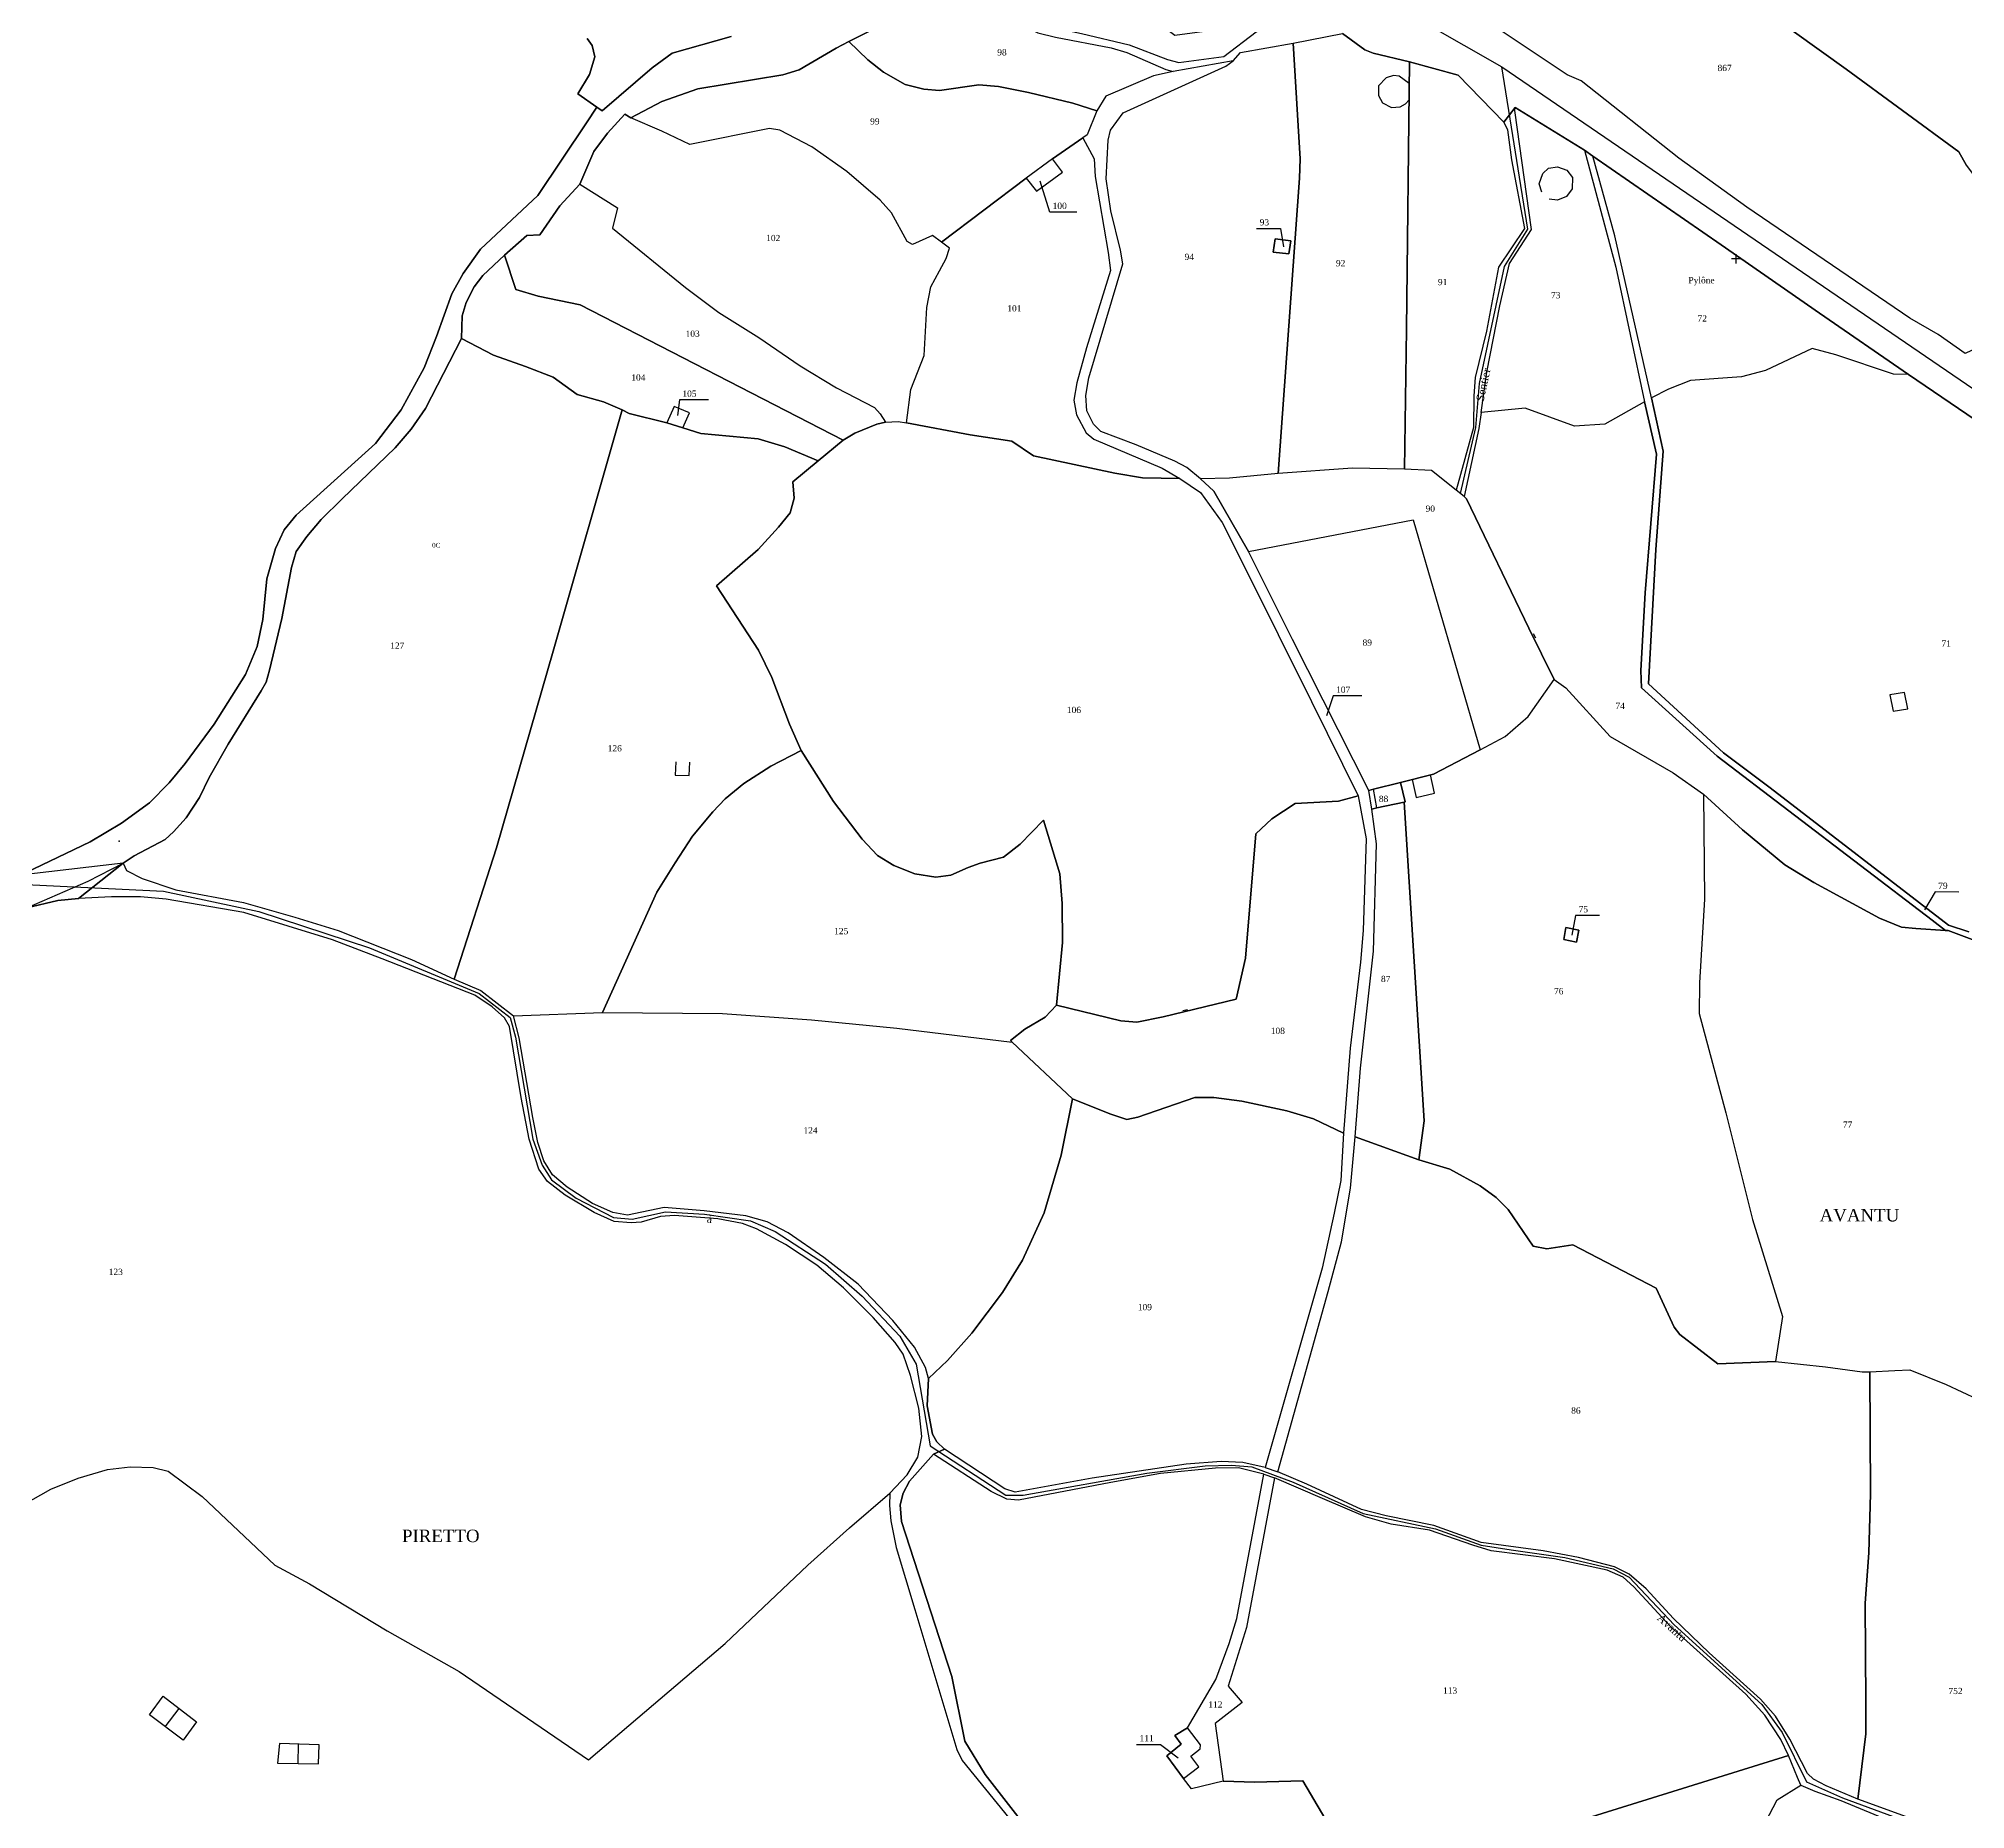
# Model space of a CAD drawing. Extents: x 1208104 to 1212743, y 6150498 to 6153217.
# Drawn here: x 1209942 to 1210559, y 6151992 to 6152559 of the extents above; entities that cross this region are included whole.
import ezdxf

# ---------------------------------------------------------------- set-up
doc = ezdxf.new("R2010")
doc.units = 0
doc.linetypes.add('CONTINU', pattern=[0])
doc.layers.get('0').update_dxf_attribs({"linetype": 'CONTINU'})
for name, color, linetype in [('1FLECHEFL', 7, 'CONTINU'), ('1LIEUDIT', 7, 'CONTINU'), ('1PARCELLE', 7, 'CONTINU'), ('1TRONFLUV', 7, 'CONTINU'), ('1TROUPARCELLE', 7, 'CONTINU'), ('1ZONCOMM', 7, 'CONTINU'), ('3BATIDUR', 7, 'CONTINU'), ('3CALVAIRE', 7, 'CONTINU'), ('3CALVAIRETEX', 7, 'CONTINU'), ('3FISCLINE', 7, 'CONTINUOUS'), ('3FLECHEPAR', 7, 'CONTINU'), ('3LIEUDITTEX', 7, 'CONTINU'), ('3MURNONMI', 7, 'CONTINU'), ('3PARCELLETEX', 7, 'CONTINU'), ('3PONT', 7, 'CONTINU'), ('3ZONCOMMTEX', 7, 'CONTINU')]:
    doc.layers.add(name, color=color, linetype=linetype)
doc.styles.get("Standard").update_dxf_attribs({"font": 'Times New Roman'})

# ---------------------------------------------------------------- blocks, each defined once
blk = doc.blocks.new('FLECHRU1')
blk.add_point((0, 0))
blk = doc.blocks.new('MURNOMI')
blk.add_line((-0.75, 0.5), (0.75, 0.5))
blk = doc.blocks.new('DETATOPO')
for points in [[(-1.5, 0), (1.5, 0)], [(0, -1.5), (0, 1.5)]]:
    blk.add_lwpolyline(points)

msp = doc.modelspace()

# ---------------------------------------------------------------- linework, layer by layer
at = {"layer": '1LIEUDIT'}
for points in [[(1210209.66, 6152562.46), (1210201.34, 6152558.36), (1210197.26, 6152556.22), (1210185.44, 6152549.29), (1210180.18, 6152547.71), (1210153.02, 6152543.15), (1210141.45, 6152539.1), (1210131.55, 6152533.85), (1210129.63, 6152535.05), (1210124.11, 6152528.98), (1210119.72, 6152523.08), (1210115.23, 6152512.62), (1210108.82, 6152505.67), (1210102.37, 6152496.41), (1210098.29, 6152496.24), (1210091.14, 6152489.86), (1210084.11, 6152483.36), (1210081.38, 6152479.8), (1210078.86, 6152474.77), (1210077.52, 6152470.46), (1210077.27, 6152463.26), (1210065.76, 6152440.81), (1210061.18, 6152434.22), (1210056.08, 6152428.22), (1210039.13, 6152411.83), (1210032.34, 6152405.21), (1210027.77, 6152399.84), (1210024.36, 6152394.98), (1210022.91, 6152389.89), (1210019.8, 6152373.49), (1210015.84, 6152357), (1210014.79, 6152353.2), (1210013.18, 6152350.36), (1210002.57, 6152333.26), (1209996.49, 6152322.59), (1209993.4, 6152316.19), (1209989.22, 6152309.69), (1209985.12, 6152305.22), (1209982.43, 6152302.76), (1209972.49, 6152297.48), (1209968.96, 6152295.23), (1209968.96, 6152295.23), (1209954.74, 6152283.82), (1209948.12, 6152283.21), (1209938.2, 6152280.83)], [(1210255.4, 6151989.87), (1210244.99, 6152003.36), (1210238.51, 6152014.04), (1210234.29, 6152034.71), (1210218.16, 6152084.32), (1210217.78, 6152089.64), (1210218.76, 6152093.47), (1210220.77, 6152097.3), (1210228.49, 6152105.96), (1210232, 6152107.51), (1210229.47, 6152109.86), (1210228.16, 6152112.31), (1210226.41, 6152121.44), (1210226.89, 6152130.1), (1210232.97, 6152135.95), (1210240.66, 6152144.63), (1210250.54, 6152157.68), (1210256.96, 6152168.09), (1210263.84, 6152183.22), (1210269.3, 6152201.64), (1210272.89, 6152219.71), (1210253.63, 6152237.89), (1210253.13, 6152238.35), (1210257.65, 6152242.07), (1210264.18, 6152245.84), (1210267.82, 6152249.67), (1210269.69, 6152269.8), (1210269.68, 6152282.31), (1210268.86, 6152291.72), (1210263.7, 6152308.92), (1210256.21, 6152301.22), (1210250.8, 6152297.07), (1210243.34, 6152295.15), (1210239.55, 6152293.8), (1210233.98, 6152291.32), (1210229.22, 6152290.66), (1210222.46, 6152291.78), (1210215.76, 6152294.42), (1210210.47, 6152297.59), (1210205.61, 6152302.87), (1210196.41, 6152314.95), (1210186.05, 6152331.31), (1210182.32, 6152339.73), (1210176.73, 6152354.65), (1210172.44, 6152363.42), (1210158.96, 6152383.98), (1210172.34, 6152395.69), (1210178.85, 6152402.75), (1210182.58, 6152407.37), (1210183.85, 6152412.13), (1210183.41, 6152417.28), (1210191.52, 6152424.01), (1210180.84, 6152428.54), (1210172.28, 6152431.04), (1210153.96, 6152432.75), (1210148.2, 6152434.56), (1210143.04, 6152436.2), (1210130.97, 6152439.15), (1210128.8, 6152440.34), (1210122.78, 6152442.94), (1210114.39, 6152445.31), (1210106.71, 6152450.82), (1210097.78, 6152454.2), (1210087.58, 6152457.85), (1210077.27, 6152463.26), (1210077.52, 6152470.46), (1210078.86, 6152474.77), (1210081.38, 6152479.8), (1210084.11, 6152483.36), (1210091.14, 6152489.86), (1210098.29, 6152496.24), (1210102.37, 6152496.41), (1210108.82, 6152505.67), (1210115.23, 6152512.62), (1210119.72, 6152523.08), (1210124.11, 6152528.98), (1210129.63, 6152535.05), (1210131.55, 6152533.85), (1210141.45, 6152539.1), (1210153.02, 6152543.15), (1210180.18, 6152547.71), (1210185.44, 6152549.29), (1210197.26, 6152556.22), (1210201.34, 6152558.36), (1210209.66, 6152562.46)], [(1210596.65, 6152413.62), (1210540.65, 6152451.69), (1210512.11, 6152471.28), (1210480.65, 6152493.21), (1210439.54, 6152521.58), (1210436.83, 6152523.48), (1210414.69, 6152537.16), (1210410.99, 6152532.5), (1210396.37, 6152547.57), (1210380.85, 6152551.85), (1210369.18, 6152554.57), (1210366.51, 6152555.67), (1210359.39, 6152560.9)], [(1210359.39, 6152560.9), (1210366.51, 6152555.67), (1210369.18, 6152554.57), (1210380.85, 6152551.85), (1210396.37, 6152547.57), (1210410.99, 6152532.5), (1210414.69, 6152537.16), (1210436.83, 6152523.48), (1210439.54, 6152521.58), (1210480.65, 6152493.21), (1210512.11, 6152471.28), (1210540.65, 6152451.69), (1210596.65, 6152413.62)], [(1209938.2, 6152280.83), (1209948.12, 6152283.21), (1209954.74, 6152283.82), (1209968.96, 6152295.23), (1209972.49, 6152297.48), (1209982.43, 6152302.76), (1209985.12, 6152305.22), (1209989.22, 6152309.69), (1209993.4, 6152316.19), (1209996.49, 6152322.59), (1210002.57, 6152333.26), (1210013.18, 6152350.36), (1210014.79, 6152353.2), (1210015.84, 6152357), (1210019.8, 6152373.49), (1210022.91, 6152389.89), (1210024.36, 6152394.98), (1210027.77, 6152399.84), (1210032.34, 6152405.21), (1210039.13, 6152411.83), (1210056.08, 6152428.22), (1210061.18, 6152434.22), (1210065.76, 6152440.81), (1210077.27, 6152463.26), (1210087.58, 6152457.85), (1210097.78, 6152454.2), (1210106.71, 6152450.82), (1210114.39, 6152445.31), (1210122.78, 6152442.94), (1210128.8, 6152440.34), (1210130.97, 6152439.15), (1210143.04, 6152436.2), (1210148.2, 6152434.56), (1210153.96, 6152432.75), (1210172.28, 6152431.04), (1210180.84, 6152428.54), (1210191.52, 6152424.01), (1210183.41, 6152417.28), (1210183.85, 6152412.13), (1210182.58, 6152407.37), (1210178.85, 6152402.75), (1210172.34, 6152395.69), (1210158.96, 6152383.98), (1210172.44, 6152363.42), (1210176.73, 6152354.65), (1210182.32, 6152339.73), (1210186.05, 6152331.31), (1210196.41, 6152314.95), (1210205.61, 6152302.87), (1210210.47, 6152297.59), (1210215.76, 6152294.42), (1210222.46, 6152291.78), (1210229.22, 6152290.66), (1210233.98, 6152291.32), (1210239.55, 6152293.8), (1210243.34, 6152295.15), (1210250.8, 6152297.07), (1210256.21, 6152301.22), (1210263.7, 6152308.92), (1210268.86, 6152291.72), (1210269.68, 6152282.31), (1210269.69, 6152269.8), (1210267.82, 6152249.67), (1210264.18, 6152245.84), (1210257.65, 6152242.07), (1210253.13, 6152238.35), (1210253.63, 6152237.89), (1210272.89, 6152219.71), (1210269.3, 6152201.64), (1210263.84, 6152183.22), (1210256.96, 6152168.09), (1210250.54, 6152157.68), (1210240.66, 6152144.63), (1210232.97, 6152135.95), (1210226.89, 6152130.1), (1210226.41, 6152121.44), (1210228.16, 6152112.31), (1210229.47, 6152109.86), (1210232, 6152107.51), (1210232, 6152107.51), (1210228.49, 6152105.96), (1210220.77, 6152097.3), (1210218.76, 6152093.47), (1210217.78, 6152089.64), (1210218.16, 6152084.32), (1210234.29, 6152034.71), (1210238.51, 6152014.04), (1210244.99, 6152003.36), (1210255.4, 6151989.87)]]:
    msp.add_lwpolyline(points, dxfattribs=at)
at = {"layer": '1PARCELLE'}
for points in [[(1210453.71, 6152597.52), (1210520.63, 6152549.52), (1210556.75, 6152523.01), (1210559.2, 6152518.6), (1210564.48, 6152511.52), (1210573.85, 6152501.78), (1210575.26, 6152498.14), (1210585.38, 6152468.83), (1210566.96, 6152461.25), (1210560.79, 6152459.4), (1210558.75, 6152458.37), (1210550.07, 6152464.52), (1210541.08, 6152469.75), (1210488.87, 6152505.29), (1210467.11, 6152521.02), (1210435.79, 6152545.71), (1210431.35, 6152547.7), (1210406.31, 6152564.32)], [(1210559.2, 6152518.6), (1210556.75, 6152523.01), (1210520.63, 6152549.52), (1210453.71, 6152597.52)], [(1210117.57, 6152559.31), (1210119.15, 6152557.09), (1210119.96, 6152553.46), (1210118.35, 6152547.74), (1210114.55, 6152541.6), (1210120.66, 6152537.34), (1210117.39, 6152532.32), (1210101.76, 6152509.06), (1210083.42, 6152491.81), (1210077.84, 6152484.01), (1210074.19, 6152477.54), (1210069.36, 6152463.9), (1210065.37, 6152453.82), (1210058, 6152440.39), (1210049.83, 6152429.56), (1210024.37, 6152406.59), (1210020.55, 6152401.94), (1210017.73, 6152395.95), (1210014.96, 6152386.25), (1210013.68, 6152373.25), (1210011.86, 6152364.53), (1210008.12, 6152355.57), (1209998.09, 6152339.66), (1209988.9, 6152327.1), (1209983.71, 6152320.92), (1209977.43, 6152314.46), (1209968.43, 6152308.02), (1209958.4, 6152302.03), (1209937.69, 6152292.04)], [(1210163.61, 6152559.93), (1210144.76, 6152554.61), (1210138.37, 6152549.9), (1210122.31, 6152536.15), (1210120.66, 6152537.34), (1210120.66, 6152537.34), (1210114.55, 6152541.6), (1210118.35, 6152547.74), (1210119.96, 6152553.46), (1210119.15, 6152557.09), (1210117.57, 6152559.31)], [(1210559.92, 6152273.23), (1210553.4, 6152275.34), (1210496.35, 6152319.28), (1210481.35, 6152330.53), (1210457.34, 6152352.6), (1210459.74, 6152395.68), (1210462.1, 6152427.1), (1210458.34, 6152444.25), (1210446.63, 6152496.08), (1210439.54, 6152521.58), (1210436.83, 6152523.48), (1210446.87, 6152486.02), (1210456.06, 6152442.98), (1210456.06, 6152442.98), (1210459.87, 6152426.15), (1210456.28, 6152381.71), (1210454.86, 6152356.89), (1210455.14, 6152351.29), (1210479.33, 6152329.42), (1210548.14, 6152276.89), (1210552.43, 6152273.67), (1210553.33, 6152273.62), (1210563.59, 6152269.82)], [(1210596.65, 6152413.62), (1210540.65, 6152451.69), (1210535.81, 6152451.84), (1210517.35, 6152458), (1210509.75, 6152460), (1210494.79, 6152453.01), (1210487.16, 6152450.94), (1210470.77, 6152449.79), (1210463.81, 6152446.97), (1210458.34, 6152444.25), (1210462.1, 6152427.1), (1210459.74, 6152395.68), (1210457.34, 6152352.6), (1210481.35, 6152330.53), (1210496.35, 6152319.28), (1210553.4, 6152275.34), (1210559.92, 6152273.23)], [(1210563.59, 6152269.82), (1210553.33, 6152273.62), (1210552.43, 6152273.67), (1210542.92, 6152274.22), (1210538.37, 6152274.68), (1210531.36, 6152277.61), (1210510.27, 6152288.96), (1210500.98, 6152294.69), (1210487.42, 6152305.86), (1210474.95, 6152317.32), (1210474.95, 6152317.32), (1210475.32, 6152283.62), (1210473.72, 6152256.85), (1210473.53, 6152246.99), (1210482.16, 6152215.18), (1210490.63, 6152181.03), (1210500.24, 6152149.95), (1210497.98, 6152135.6), (1210514.05, 6152133.92), (1210525.78, 6152132.27), (1210528.24, 6152132.29), (1210536.19, 6152132.66), (1210540.99, 6152132.87), (1210552.62, 6152128.18), (1210567.66, 6152121.15)], [(1209919.12, 6152079.66), (1209945.88, 6152094.71), (1209954.59, 6152098.23), (1209963.94, 6152100.97), (1209971.19, 6152101.81), (1209978.57, 6152101.63), (1209983.37, 6152100.41), (1209994.26, 6152092.37), (1210017.54, 6152070.35), (1210028.65, 6152064.38), (1210053.53, 6152049.33), (1210076.55, 6152036.34), (1210118.02, 6152008.04), (1210161.69, 6152045.27), (1210188.18, 6152070.38), (1210201.5, 6152082.33), (1210214.47, 6152093.38), (1210219.98, 6152099.34), (1210223.42, 6152104.9), (1210224.69, 6152111.58), (1210223.72, 6152120.62), (1210221.12, 6152131.07), (1210218.68, 6152137.95), (1210216.21, 6152141.72), (1210209.17, 6152149.63), (1210199.57, 6152159.2), (1210191.09, 6152166.48), (1210181.08, 6152173.1), (1210171.78, 6152178.12), (1210167.26, 6152179.77), (1210159.41, 6152181.23), (1210145.54, 6152182.31), (1210141.08, 6152182.06), (1210134.83, 6152180.25), (1210131.65, 6152179.95), (1210126.24, 6152180.41), (1210119.78, 6152183.32), (1210110.56, 6152188.81), (1210104.83, 6152193.25), (1210102.04, 6152197.16), (1210098.95, 6152206.76), (1210096.43, 6152220.14), (1210092.69, 6152242.84), (1210091.04, 6152245.64), (1210087.13, 6152249.14), (1210081.59, 6152252.91), (1210051.92, 6152264.57), (1210036.01, 6152270.66), (1210007.58, 6152279.39), (1209982.78, 6152283.67), (1209974.51, 6152284.42), (1209965.29, 6152284.4), (1209954.74, 6152283.82), (1209948.12, 6152283.21), (1209938.2, 6152280.83)], [(1209919.12, 6152079.66), (1209945.88, 6152094.71), (1209954.59, 6152098.23), (1209963.94, 6152100.97), (1209971.19, 6152101.81), (1209978.57, 6152101.63), (1209983.37, 6152100.41), (1209994.26, 6152092.37), (1210017.54, 6152070.35), (1210028.65, 6152064.38), (1210053.53, 6152049.33), (1210076.55, 6152036.34), (1210118.02, 6152008.04), (1210161.69, 6152045.27), (1210188.18, 6152070.38), (1210201.5, 6152082.33), (1210214.47, 6152093.38), (1210214.35, 6152089.51), (1210214.8, 6152084.58), (1210216.5, 6152075.97), (1210222.48, 6152056.16), (1210235.95, 6152011.35), (1210237.62, 6152007.78), (1210267.51, 6151971.05)], [(1210366.74, 6151967.26), (1210346.65, 6152001.32), (1210331.32, 6152000.82), (1210321.21, 6152001.19), (1210311.03, 6151998.71), (1210308.53, 6152002.01), (1210303.18, 6152009.29), (1210307.77, 6152013.02), (1210305.75, 6152015.8), (1210309.8, 6152018.31), (1210318.79, 6152033.7), (1210323.09, 6152045.22), (1210325.6, 6152053.23), (1210334.24, 6152099.46), (1210326.08, 6152101.51), (1210318.7, 6152101.39), (1210301.07, 6152099.72), (1210285.21, 6152096.82), (1210255.68, 6152091.14), (1210251.94, 6152091.46), (1210246.92, 6152093.92), (1210228.49, 6152105.96), (1210220.77, 6152097.3), (1210218.76, 6152093.47), (1210217.78, 6152089.64), (1210218.16, 6152084.32), (1210234.29, 6152034.71), (1210238.51, 6152014.04), (1210244.99, 6152003.36), (1210255.4, 6151989.87)], [(1210489.83, 6151978.41), (1210498.6, 6151995.18), (1210506.18, 6151999.88), (1210510.61, 6151997.93), (1210518.89, 6151995.04), (1210540.02, 6151986.19)]]:
    msp.add_lwpolyline(points, dxfattribs=at)
for points in [[(1210343.08, 6152565.3), (1210305.75, 6152560.21), (1210271.35, 6152586.25), (1210247.49, 6152575.42), (1210245.38, 6152575.53), (1210243.75, 6152572.73), (1210255, 6152566.5), (1210261.39, 6152563.97), (1210275.85, 6152560.94), (1210291.1, 6152557.22), (1210303.35, 6152552.55), (1210307.02, 6152551.59), (1210321.39, 6152553.51), (1210331.77, 6152561.4), (1210343.08, 6152565.3)], [(1210305.12, 6152548.71), (1210298.84, 6152547.34), (1210283.66, 6152540.79), (1210280.72, 6152536.18), (1210273.05, 6152538.61), (1210258.89, 6152542.04), (1210249.28, 6152543.93), (1210242.96, 6152544.47), (1210230.39, 6152542.64), (1210225.39, 6152543.12), (1210219.36, 6152544.59), (1210212.41, 6152548.5), (1210207.43, 6152552.47), (1210201.34, 6152558.36), (1210209.66, 6152562.46), (1210220.29, 6152565.39), (1210240.22, 6152571.75), (1210261.79, 6152561.06), (1210267.55, 6152559.7), (1210285.32, 6152556.26), (1210290.29, 6152554.83), (1210302.82, 6152549.37), (1210305.12, 6152548.71)], [(1210280.72, 6152536.18), (1210277.64, 6152528.4), (1210276.27, 6152527.44), (1210266.53, 6152520.8), (1210258.15, 6152514.59), (1210231.02, 6152494.11), (1210228.09, 6152496.2), (1210221.69, 6152493.37), (1210220.03, 6152494.26), (1210214.97, 6152503.44), (1210211.38, 6152507.51), (1210200.72, 6152516.67), (1210189.51, 6152524.62), (1210179.26, 6152529.9), (1210175.93, 6152530.46), (1210150.41, 6152525.38), (1210141.42, 6152529.65), (1210131.55, 6152533.85), (1210141.45, 6152539.1), (1210153.02, 6152543.15), (1210180.18, 6152547.71), (1210185.44, 6152549.29), (1210197.26, 6152556.22), (1210201.34, 6152558.36), (1210207.43, 6152552.47), (1210212.41, 6152548.5), (1210219.36, 6152544.59), (1210225.39, 6152543.12), (1210230.39, 6152542.64), (1210242.96, 6152544.47), (1210249.28, 6152543.93), (1210258.89, 6152542.04), (1210273.05, 6152538.61), (1210280.72, 6152536.18)], [(1210309.54, 6152421.95), (1210305.75, 6152423.91), (1210293.37, 6152429.14), (1210282, 6152433.47), (1210279.63, 6152435.79), (1210277.51, 6152440.1), (1210277.26, 6152444.92), (1210278.16, 6152450.63), (1210289.09, 6152487.13), (1210288.31, 6152491.48), (1210285.23, 6152504.05), (1210283.67, 6152514.3), (1210284.31, 6152526.7), (1210285.16, 6152529.93), (1210289.19, 6152535.53), (1210322.01, 6152550.4), (1210324.36, 6152552.17), (1210326.72, 6152554.8), (1210343.55, 6152557.76), (1210345.8, 6152520.78), (1210345.6, 6152514.55), (1210338.82, 6152419.98), (1210323.2, 6152418.51), (1210313.94, 6152418.26), (1210309.54, 6152421.95)], [(1210379.22, 6152421.38), (1210362.61, 6152421.71), (1210338.82, 6152419.98), (1210345.6, 6152514.55), (1210345.8, 6152520.78), (1210343.55, 6152557.76), (1210359.39, 6152560.9), (1210366.51, 6152555.67), (1210369.18, 6152554.57), (1210380.85, 6152551.85), (1210379.91, 6152466.17), (1210379.22, 6152421.38)], [(1210313.94, 6152418.26), (1210309.54, 6152421.95), (1210305.75, 6152423.91), (1210293.37, 6152429.14), (1210282, 6152433.47), (1210279.63, 6152435.79), (1210277.51, 6152440.1), (1210277.26, 6152444.92), (1210278.16, 6152450.63), (1210289.09, 6152487.13), (1210288.31, 6152491.48), (1210285.23, 6152504.05), (1210283.67, 6152514.3), (1210284.31, 6152526.7), (1210285.16, 6152529.93), (1210289.19, 6152535.53), (1210322.01, 6152550.4), (1210324.36, 6152552.17), (1210305.12, 6152548.71), (1210298.84, 6152547.34), (1210283.66, 6152540.79), (1210280.72, 6152536.18), (1210277.64, 6152528.4), (1210276.27, 6152527.44), (1210279.92, 6152520.79), (1210280.25, 6152515.08), (1210284.41, 6152490.77), (1210285.09, 6152484.95), (1210277.44, 6152460.22), (1210274.32, 6152449.02), (1210273.32, 6152443.49), (1210274.26, 6152438.78), (1210277.28, 6152432.95), (1210279.78, 6152430.95), (1210301.61, 6152421.69), (1210307.27, 6152418.4), (1210313.97, 6152413.85), (1210320.87, 6152404.28), (1210328.1, 6152389.88), (1210349.45, 6152346.91), (1210364.38, 6152316.79), (1210366.96, 6152303.01), (1210366.04, 6152273.59), (1210365.2, 6152263.43), (1210361.81, 6152235.95), (1210359.73, 6152208.75), (1210358.8, 6152193.5), (1210356.76, 6152183.14), (1210352.88, 6152165.49), (1210334.65, 6152101.67), (1210338.7, 6152100.22), (1210354.82, 6152157.96), (1210359.1, 6152173.9), (1210361.98, 6152191.08), (1210363.41, 6152207.51), (1210365.13, 6152229.57), (1210369.31, 6152267.03), (1210370.27, 6152301.34), (1210368.78, 6152312.52), (1210367.82, 6152318.48), (1210343.43, 6152366.82), (1210329.31, 6152394.99), (1210318.21, 6152414.29), (1210313.94, 6152418.26)], [(1210395.81, 6152414.69), (1210387.83, 6152420.99), (1210379.22, 6152421.38), (1210379.91, 6152466.17), (1210380.85, 6152551.85), (1210396.37, 6152547.57), (1210410.99, 6152532.5), (1210412.23, 6152530.05), (1210413.47, 6152520.43), (1210417.65, 6152498.47), (1210409.35, 6152486.02), (1210405.49, 6152465.61), (1210401.87, 6152450.75), (1210401.42, 6152444.89), (1210401.37, 6152434.76), (1210395.81, 6152414.69)], [(1210231.02, 6152494.11), (1210228.09, 6152496.2), (1210221.69, 6152493.37), (1210220.03, 6152494.26), (1210214.97, 6152503.44), (1210211.38, 6152507.51), (1210200.72, 6152516.67), (1210189.51, 6152524.62), (1210179.26, 6152529.9), (1210175.93, 6152530.46), (1210150.41, 6152525.38), (1210141.42, 6152529.65), (1210131.55, 6152533.85), (1210129.63, 6152535.05), (1210124.11, 6152528.98), (1210119.72, 6152523.08), (1210115.23, 6152512.62), (1210127.25, 6152505.05), (1210125.66, 6152498.56), (1210149.04, 6152479.5), (1210159.7, 6152471.56), (1210172.51, 6152463.53), (1210185.78, 6152454.44), (1210197.42, 6152447.38), (1210209.59, 6152441.08), (1210211.31, 6152439.09), (1210213.06, 6152436.41), (1210217.1, 6152436.65), (1210219.77, 6152436.19), (1210221.17, 6152446.88), (1210225.42, 6152457.75), (1210226.31, 6152473.11), (1210227.63, 6152479.81), (1210230.32, 6152484.88), (1210232.52, 6152488.82), (1210233.55, 6152492.17), (1210231.02, 6152494.11)], [(1210456.06, 6152442.98), (1210443.4, 6152435.8), (1210433.64, 6152435.19), (1210417.92, 6152440.91), (1210403.83, 6152439.52), (1210405.59, 6152452.4), (1210409.78, 6152473.71), (1210412.86, 6152487.2), (1210419.93, 6152498.09), (1210414.55, 6152536.24), (1210414.69, 6152537.16), (1210436.83, 6152523.48), (1210446.87, 6152486.02), (1210456.06, 6152442.98)], [(1210276.27, 6152527.44), (1210279.92, 6152520.79), (1210280.25, 6152515.08), (1210284.41, 6152490.77), (1210285.09, 6152484.95), (1210277.44, 6152460.22), (1210274.32, 6152449.02), (1210273.32, 6152443.49), (1210274.26, 6152438.78), (1210277.28, 6152432.95), (1210279.78, 6152430.95), (1210301.61, 6152421.69), (1210307.27, 6152418.4), (1210295.34, 6152418.6), (1210286.53, 6152420.06), (1210260.45, 6152425.62), (1210253.52, 6152430.29), (1210240.23, 6152432.39), (1210219.77, 6152436.19), (1210221.17, 6152446.88), (1210225.42, 6152457.75), (1210226.31, 6152473.11), (1210227.63, 6152479.81), (1210230.32, 6152484.88), (1210232.52, 6152488.82), (1210233.55, 6152492.17), (1210231.02, 6152494.11), (1210258.15, 6152514.59), (1210261.45, 6152510.39), (1210269.77, 6152516.47), (1210266.53, 6152520.8), (1210276.27, 6152527.44)], [(1210266.53, 6152520.8), (1210258.15, 6152514.59), (1210261.45, 6152510.39), (1210269.77, 6152516.47), (1210266.53, 6152520.8)], [(1210540.65, 6152451.69), (1210535.81, 6152451.84), (1210517.35, 6152458), (1210509.75, 6152460), (1210494.79, 6152453.01), (1210487.16, 6152450.94), (1210470.77, 6152449.79), (1210463.81, 6152446.97), (1210458.34, 6152444.25), (1210446.63, 6152496.08), (1210439.54, 6152521.58), (1210480.65, 6152493.21), (1210512.11, 6152471.28), (1210540.65, 6152451.69)], [(1210213.06, 6152436.41), (1210210.34, 6152435.82), (1210203.22, 6152432.94), (1210199.55, 6152430.68), (1210115.36, 6152473.97), (1210101.84, 6152476.77), (1210094.68, 6152478.95), (1210091.14, 6152489.86), (1210098.29, 6152496.24), (1210102.37, 6152496.41), (1210108.82, 6152505.67), (1210115.23, 6152512.62), (1210127.25, 6152505.05), (1210125.66, 6152498.56), (1210149.04, 6152479.5), (1210159.7, 6152471.56), (1210172.51, 6152463.53), (1210185.78, 6152454.44), (1210197.42, 6152447.38), (1210209.59, 6152441.08), (1210211.31, 6152439.09), (1210213.06, 6152436.41)], [(1210337.21, 6152490.88), (1210337.81, 6152495.09), (1210342.86, 6152494.46), (1210342.22, 6152490.28), (1210337.21, 6152490.88)], [(1210199.55, 6152430.68), (1210191.52, 6152424.01), (1210180.84, 6152428.54), (1210172.28, 6152431.04), (1210153.96, 6152432.75), (1210148.2, 6152434.56), (1210150.35, 6152439.45), (1210145.46, 6152441.39), (1210143.04, 6152436.2), (1210130.97, 6152439.15), (1210128.8, 6152440.34), (1210122.78, 6152442.94), (1210114.39, 6152445.31), (1210106.71, 6152450.82), (1210097.78, 6152454.2), (1210087.58, 6152457.85), (1210077.27, 6152463.26), (1210077.52, 6152470.46), (1210078.86, 6152474.77), (1210081.38, 6152479.8), (1210084.11, 6152483.36), (1210091.14, 6152489.86), (1210094.68, 6152478.95), (1210101.84, 6152476.77), (1210115.36, 6152473.97), (1210199.55, 6152430.68)], [(1210128.8, 6152440.34), (1210122.78, 6152442.94), (1210114.39, 6152445.31), (1210106.71, 6152450.82), (1210097.78, 6152454.2), (1210087.58, 6152457.85), (1210077.27, 6152463.26), (1210065.76, 6152440.81), (1210061.18, 6152434.22), (1210056.08, 6152428.22), (1210039.13, 6152411.83), (1210032.34, 6152405.21), (1210027.77, 6152399.84), (1210024.36, 6152394.98), (1210022.91, 6152389.89), (1210019.8, 6152373.49), (1210015.84, 6152357), (1210014.79, 6152353.2), (1210013.18, 6152350.36), (1210002.57, 6152333.26), (1209996.49, 6152322.59), (1209993.4, 6152316.19), (1209989.22, 6152309.69), (1209985.12, 6152305.22), (1209982.43, 6152302.76), (1209972.49, 6152297.48), (1209968.96, 6152295.23), (1209970.02, 6152292.83), (1209975.07, 6152290.26), (1209985.81, 6152286.62), (1210007.52, 6152282.56), (1210024, 6152277.89), (1210037.8, 6152273.64), (1210061.33, 6152264.32), (1210074.96, 6152258.07), (1210088.55, 6152300.1), (1210106.69, 6152363.04), (1210128.8, 6152440.34)], [(1210093.98, 6152246.29), (1210122.47, 6152247.34), (1210139.86, 6152285.88), (1210145.77, 6152295.34), (1210151.32, 6152303.84), (1210157.78, 6152311.6), (1210161.73, 6152315.74), (1210167.66, 6152320.73), (1210176.31, 6152326.21), (1210186.05, 6152331.31), (1210182.32, 6152339.73), (1210176.73, 6152354.65), (1210172.44, 6152363.42), (1210158.96, 6152383.98), (1210172.34, 6152395.69), (1210178.85, 6152402.75), (1210182.58, 6152407.37), (1210183.85, 6152412.13), (1210183.41, 6152417.28), (1210191.52, 6152424.01), (1210180.84, 6152428.54), (1210172.28, 6152431.04), (1210153.96, 6152432.75), (1210148.2, 6152434.56), (1210143.04, 6152436.2), (1210130.97, 6152439.15), (1210128.8, 6152440.34), (1210106.69, 6152363.04), (1210088.55, 6152300.1), (1210074.96, 6152258.07), (1210083.5, 6152254.36), (1210093.98, 6152246.29)], [(1210148.2, 6152434.56), (1210150.35, 6152439.45), (1210145.46, 6152441.39), (1210143.04, 6152436.2), (1210148.2, 6152434.56)], [(1210427.12, 6152354), (1210430.86, 6152351.31), (1210445.13, 6152335.77), (1210465.22, 6152324.14), (1210474.95, 6152317.32), (1210487.42, 6152305.86), (1210500.98, 6152294.69), (1210510.27, 6152288.96), (1210531.36, 6152277.61), (1210538.37, 6152274.68), (1210542.92, 6152274.22), (1210552.43, 6152273.67), (1210548.14, 6152276.89), (1210479.33, 6152329.42), (1210455.14, 6152351.29), (1210454.86, 6152356.89), (1210456.28, 6152381.71), (1210459.87, 6152426.15), (1210456.06, 6152442.98), (1210443.4, 6152435.8), (1210433.64, 6152435.19), (1210417.92, 6152440.91), (1210403.83, 6152439.52), (1210403.02, 6152434.39), (1210398.38, 6152412.64), (1210399.13, 6152411.85), (1210419.09, 6152370.4), (1210427.12, 6152354)], [(1210307.27, 6152418.4), (1210313.97, 6152413.85), (1210320.87, 6152404.28), (1210328.1, 6152389.88), (1210349.45, 6152346.91), (1210364.38, 6152316.79), (1210358.1, 6152315.09), (1210344.21, 6152314.33), (1210336.72, 6152309.36), (1210331.64, 6152304.57), (1210328.32, 6152264.78), (1210325.31, 6152251.61), (1210302, 6152245.94), (1210293.49, 6152244.3), (1210288.42, 6152244.7), (1210267.82, 6152249.67), (1210269.69, 6152269.8), (1210269.68, 6152282.31), (1210268.86, 6152291.72), (1210263.7, 6152308.92), (1210256.21, 6152301.22), (1210250.8, 6152297.07), (1210243.34, 6152295.15), (1210239.55, 6152293.8), (1210233.98, 6152291.32), (1210229.22, 6152290.66), (1210222.46, 6152291.78), (1210215.76, 6152294.42), (1210210.47, 6152297.59), (1210205.61, 6152302.87), (1210196.41, 6152314.95), (1210186.05, 6152331.31), (1210182.32, 6152339.73), (1210176.73, 6152354.65), (1210172.44, 6152363.42), (1210158.96, 6152383.98), (1210172.34, 6152395.69), (1210178.85, 6152402.75), (1210182.58, 6152407.37), (1210183.85, 6152412.13), (1210183.41, 6152417.28), (1210191.52, 6152424.01), (1210199.55, 6152430.68), (1210203.22, 6152432.94), (1210210.34, 6152435.82), (1210213.06, 6152436.41), (1210217.1, 6152436.65), (1210219.77, 6152436.19), (1210240.23, 6152432.39), (1210253.52, 6152430.29), (1210260.45, 6152425.62), (1210286.53, 6152420.06), (1210295.34, 6152418.6), (1210307.27, 6152418.4)], [(1210313.94, 6152418.26), (1210318.21, 6152414.29), (1210329.31, 6152394.99), (1210382.02, 6152405.1), (1210403.51, 6152331.43), (1210411.43, 6152335.7), (1210418.8, 6152342.12), (1210427.12, 6152354), (1210419.09, 6152370.4), (1210399.13, 6152411.85), (1210398.38, 6152412.64), (1210395.81, 6152414.69), (1210387.83, 6152420.99), (1210379.22, 6152421.38), (1210362.61, 6152421.71), (1210338.82, 6152419.98), (1210323.2, 6152418.51), (1210313.94, 6152418.26)], [(1210367.82, 6152318.48), (1210343.43, 6152366.82), (1210329.31, 6152394.99), (1210382.02, 6152405.1), (1210403.51, 6152331.43), (1210388.53, 6152323.72), (1210377.94, 6152321.04), (1210369.34, 6152318.86), (1210367.82, 6152318.48)], [(1210467.37, 6152144.22), (1210465.55, 6152146.62), (1210459.82, 6152159.06), (1210433.14, 6152172.91), (1210424.8, 6152171.63), (1210420.41, 6152172.51), (1210412.47, 6152184.25), (1210408.54, 6152188.14), (1210403.45, 6152191.83), (1210393.71, 6152197.23), (1210383.84, 6152200.2), (1210385.48, 6152212.63), (1210379.12, 6152314.76), (1210379.42, 6152314.83), (1210377.94, 6152321.04), (1210388.53, 6152323.72), (1210403.51, 6152331.43), (1210411.43, 6152335.7), (1210418.8, 6152342.12), (1210427.12, 6152354), (1210430.86, 6152351.31), (1210445.13, 6152335.77), (1210465.22, 6152324.14), (1210474.95, 6152317.32), (1210475.32, 6152283.62), (1210473.72, 6152256.85), (1210473.53, 6152246.99), (1210482.16, 6152215.18), (1210490.63, 6152181.03), (1210500.24, 6152149.95), (1210497.98, 6152135.6), (1210479.57, 6152134.87), (1210467.37, 6152144.22)], [(1210122.47, 6152247.34), (1210160.86, 6152247.06), (1210189.36, 6152244.96), (1210216.71, 6152242.32), (1210253.63, 6152237.89), (1210253.13, 6152238.35), (1210257.65, 6152242.07), (1210264.18, 6152245.84), (1210267.82, 6152249.67), (1210269.69, 6152269.8), (1210269.68, 6152282.31), (1210268.86, 6152291.72), (1210263.7, 6152308.92), (1210256.21, 6152301.22), (1210250.8, 6152297.07), (1210243.34, 6152295.15), (1210239.55, 6152293.8), (1210233.98, 6152291.32), (1210229.22, 6152290.66), (1210222.46, 6152291.78), (1210215.76, 6152294.42), (1210210.47, 6152297.59), (1210205.61, 6152302.87), (1210196.41, 6152314.95), (1210186.05, 6152331.31), (1210176.31, 6152326.21), (1210167.66, 6152320.73), (1210161.73, 6152315.74), (1210157.78, 6152311.6), (1210151.32, 6152303.84), (1210145.77, 6152295.34), (1210139.86, 6152285.88), (1210122.47, 6152247.34)], [(1210364.38, 6152316.79), (1210366.96, 6152303.01), (1210366.04, 6152273.59), (1210365.2, 6152263.43), (1210361.81, 6152235.95), (1210359.73, 6152208.75), (1210350.08, 6152213.28), (1210341.56, 6152215.83), (1210327.18, 6152218.94), (1210318.24, 6152220.13), (1210312.09, 6152220.14), (1210293.86, 6152213.86), (1210290.36, 6152213.09), (1210284.9, 6152214.94), (1210272.89, 6152219.71), (1210253.63, 6152237.89), (1210253.13, 6152238.35), (1210257.65, 6152242.07), (1210264.18, 6152245.84), (1210267.82, 6152249.67), (1210288.42, 6152244.7), (1210293.49, 6152244.3), (1210302, 6152245.94), (1210325.31, 6152251.61), (1210328.32, 6152264.78), (1210331.64, 6152304.57), (1210336.72, 6152309.36), (1210344.21, 6152314.33), (1210358.1, 6152315.09), (1210364.38, 6152316.79)], [(1210368.78, 6152312.52), (1210367.82, 6152318.48), (1210369.34, 6152318.86), (1210377.94, 6152321.04), (1210379.42, 6152314.83), (1210379.12, 6152314.76), (1210370.37, 6152312.87), (1210368.78, 6152312.52)], [(1210363.41, 6152207.51), (1210365.13, 6152229.57), (1210369.31, 6152267.03), (1210370.27, 6152301.34), (1210368.78, 6152312.52), (1210370.37, 6152312.87), (1210379.12, 6152314.76), (1210385.48, 6152212.63), (1210383.84, 6152200.2), (1210363.41, 6152207.51)], [(1210430.25, 6152270.7), (1210430.91, 6152274.6), (1210435.1, 6152273.75), (1210434.35, 6152269.91), (1210430.25, 6152270.7)], [(1210093.98, 6152246.29), (1210122.47, 6152247.34), (1210160.86, 6152247.06), (1210189.36, 6152244.96), (1210216.71, 6152242.32), (1210253.63, 6152237.89), (1210272.89, 6152219.71), (1210269.3, 6152201.64), (1210263.84, 6152183.22), (1210256.96, 6152168.09), (1210250.54, 6152157.68), (1210240.66, 6152144.63), (1210232.97, 6152135.95), (1210226.89, 6152130.1), (1210225.85, 6152133.7), (1210222.32, 6152140.17), (1210215.43, 6152148.74), (1210204.36, 6152160.37), (1210193.37, 6152168.87), (1210181.89, 6152176.75), (1210175.16, 6152180.29), (1210168.37, 6152182.27), (1210154.98, 6152183.89), (1210142.19, 6152184.86), (1210130.51, 6152182.49), (1210125.78, 6152183.32), (1210119.25, 6152186.16), (1210111.11, 6152191.39), (1210106.42, 6152195.42), (1210103.64, 6152199.9), (1210101.76, 6152205.75), (1210100.17, 6152213.77), (1210095.75, 6152239.21), (1210093.98, 6152246.29)], [(1210359.73, 6152208.75), (1210358.8, 6152193.5), (1210356.76, 6152183.14), (1210352.88, 6152165.49), (1210334.65, 6152101.67), (1210327.47, 6152103.2), (1210320.53, 6152103.57), (1210309.35, 6152102.68), (1210279.24, 6152098.22), (1210254.6, 6152093.69), (1210251.23, 6152094.84), (1210232, 6152107.51), (1210229.47, 6152109.86), (1210228.16, 6152112.31), (1210226.41, 6152121.44), (1210226.89, 6152130.1), (1210232.97, 6152135.95), (1210240.66, 6152144.63), (1210250.54, 6152157.68), (1210256.96, 6152168.09), (1210263.84, 6152183.22), (1210269.3, 6152201.64), (1210272.89, 6152219.71), (1210284.9, 6152214.94), (1210290.36, 6152213.09), (1210293.86, 6152213.86), (1210312.09, 6152220.14), (1210318.24, 6152220.13), (1210327.18, 6152218.94), (1210341.56, 6152215.83), (1210350.08, 6152213.28), (1210359.73, 6152208.75)], [(1210338.7, 6152100.22), (1210354.82, 6152157.96), (1210359.1, 6152173.9), (1210361.98, 6152191.08), (1210363.41, 6152207.51), (1210383.84, 6152200.2), (1210393.71, 6152197.23), (1210403.45, 6152191.83), (1210408.54, 6152188.14), (1210412.47, 6152184.25), (1210420.41, 6152172.51), (1210424.8, 6152171.63), (1210433.14, 6152172.91), (1210459.82, 6152159.06), (1210465.55, 6152146.62), (1210467.37, 6152144.22), (1210479.57, 6152134.87), (1210497.98, 6152135.6), (1210514.05, 6152133.92), (1210525.78, 6152132.27), (1210528.24, 6152132.29), (1210528.4, 6152093.23), (1210527.91, 6152074.36), (1210526.74, 6152058.2), (1210526.94, 6152026.51), (1210526.89, 6152016.29), (1210524.42, 6151995.37), (1210514.29, 6151999.7), (1210510.15, 6152001.86), (1210508.22, 6152003.6), (1210502.57, 6152014.65), (1210498.02, 6152022.01), (1210493.26, 6152027.48), (1210476.82, 6152042.28), (1210465.36, 6152053.29), (1210456.64, 6152062.75), (1210451.22, 6152067.52), (1210446.45, 6152069.79), (1210434.91, 6152072.78), (1210423.64, 6152074.96), (1210403.82, 6152077.63), (1210388.61, 6152083.1), (1210373.39, 6152086.18), (1210365.42, 6152088.16), (1210347.96, 6152096.32), (1210338.7, 6152100.22)], [(1210524.42, 6151995.37), (1210526.89, 6152016.29), (1210526.94, 6152026.51), (1210526.74, 6152058.2), (1210527.91, 6152074.36), (1210528.4, 6152093.23), (1210528.24, 6152132.29), (1210536.19, 6152132.66), (1210540.99, 6152132.87), (1210552.62, 6152128.18), (1210567.66, 6152121.15), (1210576.71, 6152115.68), (1210574.88, 6152082.28), (1210603.89, 6152061.55), (1210629.97, 6152042.07), (1210604.98, 6151990.47), (1210594.17, 6151973.14), (1210586.05, 6151978.65), (1210579.51, 6151982.55), (1210572.8, 6151984.61), (1210564.48, 6151986.16), (1210548.53, 6151987.43), (1210539.98, 6151989.71), (1210524.42, 6151995.37)], [(1210309.8, 6152018.31), (1210318.79, 6152033.7), (1210323.09, 6152045.22), (1210325.6, 6152053.23), (1210334.24, 6152099.46), (1210337.63, 6152098.34), (1210328.68, 6152050.42), (1210322.82, 6152031.58), (1210327.29, 6152026.39), (1210318.61, 6152019.62), (1210321.21, 6152001.19), (1210311.03, 6151998.71), (1210308.53, 6152002.01), (1210313.42, 6152005.81), (1210310.88, 6152009.18), (1210313.81, 6152011.53), (1210313.9, 6152012.77), (1210309.8, 6152018.31)], [(1210321.21, 6152001.19), (1210331.32, 6152000.82), (1210346.65, 6152001.32), (1210366.74, 6151967.26), (1210502.15, 6152009.42), (1210499.77, 6152014.53), (1210494.55, 6152022.28), (1210488.48, 6152029.09), (1210464.4, 6152050.67), (1210452.65, 6152063.39), (1210449.29, 6152066.55), (1210444.14, 6152068.79), (1210427.21, 6152072.34), (1210407.03, 6152074.95), (1210401.12, 6152076.79), (1210387.26, 6152081.55), (1210374.92, 6152083.46), (1210366.73, 6152085.83), (1210352.96, 6152091.74), (1210337.63, 6152098.34), (1210328.68, 6152050.42), (1210322.82, 6152031.58), (1210327.29, 6152026.39), (1210318.61, 6152019.62), (1210321.21, 6152001.19)], [(1210309.8, 6152018.31), (1210305.75, 6152015.8), (1210307.77, 6152013.02), (1210303.18, 6152009.29), (1210308.53, 6152002.01), (1210313.42, 6152005.81), (1210310.88, 6152009.18), (1210313.81, 6152011.53), (1210313.9, 6152012.77), (1210309.8, 6152018.31)], [(1210466.2, 6151903.17), (1210477.23, 6151943.29), (1210479.07, 6151950.33), (1210485.24, 6151968.05), (1210489.83, 6151978.41), (1210498.6, 6151995.18), (1210506.18, 6151999.88), (1210505.07, 6152002.4), (1210502.15, 6152009.42), (1210366.74, 6151967.26), (1210387.67, 6151916), (1210438.28, 6151924.83), (1210466.2, 6151903.17)]]:
    msp.add_lwpolyline(points, close=True, dxfattribs=at)
at = {"layer": '1TRONFLUV'}
for points in [[(1210209.66, 6152562.46), (1210201.34, 6152558.36), (1210197.26, 6152556.22), (1210185.44, 6152549.29), (1210180.18, 6152547.71), (1210153.02, 6152543.15), (1210141.45, 6152539.1), (1210131.55, 6152533.85), (1210129.63, 6152535.05), (1210124.11, 6152528.98), (1210119.72, 6152523.08), (1210115.23, 6152512.62), (1210108.82, 6152505.67), (1210102.37, 6152496.41), (1210098.29, 6152496.24), (1210091.14, 6152489.86), (1210084.11, 6152483.36), (1210081.38, 6152479.8), (1210078.86, 6152474.77), (1210077.52, 6152470.46), (1210077.27, 6152463.26), (1210065.76, 6152440.81), (1210061.18, 6152434.22), (1210056.08, 6152428.22), (1210039.13, 6152411.83), (1210032.34, 6152405.21), (1210027.77, 6152399.84), (1210024.36, 6152394.98), (1210022.91, 6152389.89), (1210019.8, 6152373.49), (1210015.84, 6152357), (1210014.79, 6152353.2), (1210013.18, 6152350.36), (1210002.57, 6152333.26), (1209996.49, 6152322.59), (1209993.4, 6152316.19), (1209989.22, 6152309.69), (1209985.12, 6152305.22), (1209982.43, 6152302.76), (1209972.49, 6152297.48), (1209968.96, 6152295.23), (1209934.16, 6152291.09)], [(1209937.69, 6152292.04), (1209958.4, 6152302.03), (1209968.43, 6152308.02), (1209977.43, 6152314.46), (1209983.71, 6152320.92), (1209988.9, 6152327.1), (1209998.09, 6152339.66), (1210008.12, 6152355.57), (1210011.86, 6152364.53), (1210013.68, 6152373.25), (1210014.96, 6152386.25), (1210017.73, 6152395.95), (1210020.55, 6152401.94), (1210024.37, 6152406.59), (1210049.83, 6152429.56), (1210058, 6152440.39), (1210065.37, 6152453.82), (1210069.36, 6152463.9), (1210074.19, 6152477.54), (1210077.84, 6152484.01), (1210083.42, 6152491.81), (1210101.76, 6152509.06), (1210117.39, 6152532.32), (1210120.66, 6152537.34), (1210120.66, 6152537.34), (1210122.31, 6152536.15), (1210138.37, 6152549.9), (1210144.76, 6152554.61), (1210163.61, 6152559.93)]]:
    msp.add_lwpolyline(points, dxfattribs=at)
at = {"layer": '1TROUPARCELLE'}
for points in [[(1210337.21, 6152490.88), (1210337.81, 6152495.09), (1210342.86, 6152494.46), (1210342.22, 6152490.28), (1210337.21, 6152490.88)], [(1210430.25, 6152270.7), (1210430.91, 6152274.6), (1210435.1, 6152273.75), (1210434.35, 6152269.91), (1210430.25, 6152270.7)]]:
    msp.add_lwpolyline(points, close=True, dxfattribs=at)
at = {"layer": '1ZONCOMM'}
for points in [[(1209502.45, 6153048.22), (1209555.17, 6153018.73), (1210148.7, 6152692.63), (1210302.54, 6152608.74), (1210374.6, 6152570.66), (1210410.45, 6152550.22), (1210565.91, 6152444.03), (1210779.84, 6152298.55), (1210992.72, 6152155.52), (1211088.32, 6152090.98)], [(1209502.45, 6153048.22), (1209555.17, 6153018.73), (1210148.7, 6152692.63), (1210302.54, 6152608.74), (1210374.6, 6152570.66), (1210410.45, 6152550.22), (1210565.91, 6152444.03), (1210779.84, 6152298.55), (1210992.72, 6152155.52), (1211088.32, 6152090.98)], [(1210397.16, 6152413.62), (1210402.09, 6152434.67), (1210403.24, 6152448.76), (1210411.29, 6152486.25), (1210418.75, 6152498.22), (1210410.45, 6152550.22)], [(1209933.48, 6152288.55), (1209981.95, 6152286.19), (1210012.39, 6152279.72), (1210047.88, 6152268.12), (1210082.98, 6152253.48), (1210092.92, 6152245.78), (1210094.66, 6152239.46), (1210100.17, 6152206.79), (1210103.12, 6152198.45), (1210106.14, 6152193.79), (1210114.03, 6152187.9), (1210125.98, 6152181.75), (1210131.92, 6152181.18), (1210142.61, 6152183.51), (1210155.14, 6152182.76), (1210169.83, 6152180.6), (1210177.79, 6152177.19), (1210193.86, 6152166.79), (1210205.56, 6152156.48), (1210217.7, 6152143.74), (1210222.94, 6152134.69), (1210227.41, 6152108.54), (1210251.62, 6152092.76), (1210257.13, 6152092.81), (1210296.79, 6152099.87), (1210315.38, 6152102.21), (1210323.87, 6152102.35), (1210330.34, 6152101.86), (1210343.59, 6152096.89), (1210366.04, 6152086.9), (1210389.21, 6152082.04), (1210403.82, 6152076.79), (1210413.41, 6152075.22), (1210430.52, 6152072.84), (1210446.07, 6152069.17), (1210451.14, 6152066.49), (1210465.6, 6152051.29), (1210493.68, 6152025.7), (1210500.1, 6152016.74), (1210507.91, 6152000.97), (1210519.52, 6151995.89), (1210545.86, 6151986.11)], [(1209933.48, 6152288.55), (1209981.95, 6152286.19), (1210012.39, 6152279.72), (1210047.88, 6152268.12), (1210082.98, 6152253.48), (1210092.92, 6152245.78), (1210094.66, 6152239.46), (1210100.17, 6152206.79), (1210103.12, 6152198.45), (1210106.14, 6152193.79), (1210114.03, 6152187.9), (1210125.98, 6152181.75), (1210131.92, 6152181.18), (1210142.61, 6152183.51), (1210155.14, 6152182.76), (1210169.83, 6152180.6), (1210177.79, 6152177.19), (1210193.86, 6152166.79), (1210205.56, 6152156.48), (1210217.7, 6152143.74), (1210222.94, 6152134.69), (1210227.41, 6152108.54), (1210251.62, 6152092.76), (1210257.13, 6152092.81), (1210296.79, 6152099.87), (1210315.38, 6152102.21), (1210323.87, 6152102.35), (1210330.34, 6152101.86), (1210343.59, 6152096.89), (1210366.04, 6152086.9), (1210389.21, 6152082.04), (1210403.82, 6152076.79), (1210413.41, 6152075.22), (1210430.52, 6152072.84), (1210446.07, 6152069.17), (1210451.14, 6152066.49), (1210465.6, 6152051.29), (1210493.68, 6152025.7), (1210500.1, 6152016.74), (1210507.91, 6152000.97), (1210519.52, 6151995.89), (1210545.86, 6151986.11)]]:
    msp.add_lwpolyline(points, dxfattribs=at)
at = {"layer": '3BATIDUR'}
for points in [[(1210258.15, 6152514.59), (1210261.45, 6152510.39), (1210269.77, 6152516.47), (1210266.53, 6152520.8), (1210258.15, 6152514.59)], [(1210337.81, 6152495.09), (1210337.21, 6152490.88), (1210342.22, 6152490.28), (1210342.86, 6152494.46), (1210337.81, 6152495.09)], [(1210143.04, 6152436.2), (1210148.2, 6152434.56), (1210150.35, 6152439.45), (1210145.46, 6152441.39), (1210143.04, 6152436.2)], [(1210369.34, 6152318.86), (1210377.94, 6152321.04), (1210379.42, 6152314.83), (1210379.12, 6152314.76), (1210370.37, 6152312.87), (1210369.34, 6152318.86)], [(1210430.91, 6152274.6), (1210430.25, 6152270.7), (1210434.35, 6152269.91), (1210435.1, 6152273.75), (1210430.91, 6152274.6)], [(1210308.53, 6152002.01), (1210313.42, 6152005.81), (1210310.88, 6152009.18), (1210313.81, 6152011.53), (1210313.9, 6152012.77), (1210309.8, 6152018.31), (1210305.75, 6152015.8), (1210307.77, 6152013.02), (1210303.18, 6152009.29), (1210308.53, 6152002.01)]]:
    msp.add_lwpolyline(points, close=True, dxfattribs=at)
at = {"layer": '3FISCLINE'}
for points in [[(1210380.77, 6152544.88), (1210377.58, 6152547.19), (1210375.67, 6152547.46), (1210373.34, 6152546.68), (1210370.9, 6152544.18), (1210370.88, 6152541.09), (1210372.16, 6152538.69), (1210375.03, 6152537.24), (1210377.8, 6152537.37), (1210379.56, 6152538.35), (1210380.72, 6152539.66)], [(1210423.24, 6152510.06), (1210422.34, 6152512.72), (1210423.48, 6152516.06), (1210425.35, 6152517.79), (1210428.25, 6152518.2), (1210431.21, 6152517.13), (1210432.99, 6152514.8), (1210432.89, 6152511.16), (1210431.06, 6152508.64), (1210428.18, 6152507.53), (1210425.58, 6152507.84)], [(1210535.68, 6152343.81), (1210540.36, 6152344.57), (1210539.33, 6152349.89), (1210534.6, 6152349.07), (1210535.68, 6152343.81)], [(1210145.89, 6152327.68), (1210145.69, 6152323.35), (1210150.24, 6152323.31), (1210150.47, 6152327.53)], [(1210381.67, 6152321.99), (1210382.96, 6152316.24), (1210388.89, 6152317.64), (1210387.55, 6152323.47)], [(1209981.81, 6152028.37), (1209992.52, 6152020.21), (1209988.26, 6152014.27), (1209977.46, 6152022.38), (1209981.81, 6152028.37)], [(1209982.49, 6152018.61), (1209986.9, 6152024.49)], [(1210018.45, 6152006.99), (1210031.53, 6152006.77), (1210031.8, 6152012.77), (1210019.06, 6152013.2), (1210018.45, 6152006.99)], [(1210025.02, 6152013), (1210024.89, 6152006.88)]]:
    msp.add_lwpolyline(points, dxfattribs=at)
at = {"layer": '3FLECHEPAR'}
for points in [[(1210274.33, 6152503.69), (1210265.64, 6152503.7), (1210262.54, 6152513.61)], [(1210331.87, 6152498.43), (1210339.52, 6152498.41), (1210340.53, 6152492.55)], [(1210156.35, 6152443.56), (1210147.12, 6152443.57), (1210146.48, 6152438.59)], [(1210365.62, 6152348.73), (1210356.39, 6152348.75), (1210354.29, 6152342.38)], [(1210556.76, 6152285.93), (1210549.12, 6152285.95), (1210545.73, 6152280.2)], [(1210441.64, 6152278.42), (1210434, 6152278.43), (1210432.83, 6152272.14)], [(1210293.44, 6152012.93), (1210301.08, 6152012.92), (1210306.81, 6152008.61)]]:
    msp.add_lwpolyline(points, dxfattribs=at)
at = {"layer": '3PONT'}
msp.add_lwpolyline([(1209968.96, 6152295.23), (1209934.16, 6152291.09), (1209930.53, 6152289.65), (1209938.2, 6152280.83), (1209957.76, 6152289.46), (1209968.96, 6152295.23)], close=True, dxfattribs=at)

# ---------------------------------------------------------------- block references
at = {"layer": '1FLECHEFL', "rotation": 35.9}
msp.add_blockref('FLECHRU1', (1209967.76, 6152302.27), dxfattribs=at)
at = {"layer": '3CALVAIRE', "rotation": 90}
msp.add_blockref('DETATOPO', (1210485.47, 6152488.76), dxfattribs=at)
at = {"layer": '3MURNONMI'}
for p, rotation in [((1210420.36, 6152367.81), 296.2), ((1210309.15, 6152247.68), 13.8)]:
    msp.add_blockref('MURNOMI', p, dxfattribs=dict(at, rotation=rotation))

# ---------------------------------------------------------------- texts
at = {"layer": '3CALVAIRETEX'}
msp.add_text('Pylône', height=2, dxfattribs=at).set_placement((1210470.13, 6152480.89))
at = {"layer": '3LIEUDITTEX'}
for s, p in [('AVANTU', (1210512.15, 6152180.44)), ('PIRETTO', (1210058.27, 6152077.74))]:
    msp.add_text(s, height=4, dxfattribs=at).set_placement(p)
at = {"layer": '3PARCELLETEX'}
for s, p in [('98', (1210248.85, 6152553.85)), ('867', (1210479.46, 6152548.86)), ('99', (1210208.15, 6152531.74)), ('100', (1210266.58, 6152504.7)), ('93', (1210332.86, 6152499.43)), ('102', (1210174.86, 6152494.4)), ('94', (1210308.82, 6152488.37)), ('92', (1210357.28, 6152486.35)), ('91', (1210389.93, 6152480.3)), ('73', (1210426.15, 6152476.09)), ('101', (1210252.06, 6152471.88)), ('72', (1210473.05, 6152468.65)), ('103', (1210149.06, 6152463.75)), ('104', (1210131.68, 6152449.73)), ('105', (1210148.04, 6152444.57)), ('90', (1210385.98, 6152407.72)), ('127', (1210054.48, 6152363.85)), ('89', (1210365.8, 6152364.82)), ('71', (1210551.15, 6152364.51)), ('107', (1210357.33, 6152349.75)), ('106', (1210271.14, 6152343.26)), ('74', (1210446.78, 6152344.58)), ('126', (1210124.12, 6152330.97)), ('88', (1210371.03, 6152314.78)), ('79', (1210550.11, 6152286.95)), ('75', (1210434.98, 6152279.43)), ('125', (1210196.63, 6152272.43)), ('87', (1210371.7, 6152257.1)), ('76', (1210427.11, 6152253.19)), ('108', (1210336.42, 6152240.51)), ('77', (1210519.6, 6152210.46)), ('124', (1210186.8, 6152208.61)), ('123', (1209964.37, 6152163.3)), ('109', (1210293.85, 6152152.01)), ('86', (1210432.6, 6152118.89)), ('112', (1210316.42, 6152024.76)), ('113', (1210391.57, 6152029.23)), ('752', (1210553.39, 6152029.07)), ('111', (1210294.42, 6152013.93))]:
    msp.add_text(s, height=2, dxfattribs=at).set_placement(p)
at = {"layer": '3SECTIONTEX'}
msp.add_text('0C', height=1.5, dxfattribs=at).set_placement((1210067.9, 6152396.26))
at = {"layer": '3ZONCOMMTEX'}
for s, rotation, p in [('Sentier', 77.8, (1210404.55, 6152442.93)), ('à ', 351.8, (1210155.76, 6152180.14)), ('à ', 351.8, (1210155.76, 6152180.14)), ('Avantu', 317.8, (1210459.88, 6152053.12)), ('Avantu', 317.8, (1210459.88, 6152053.12))]:
    msp.add_text(s, height=2.5, rotation=rotation, dxfattribs=at).set_placement(p)

doc.saveas('drawing.dxf')
